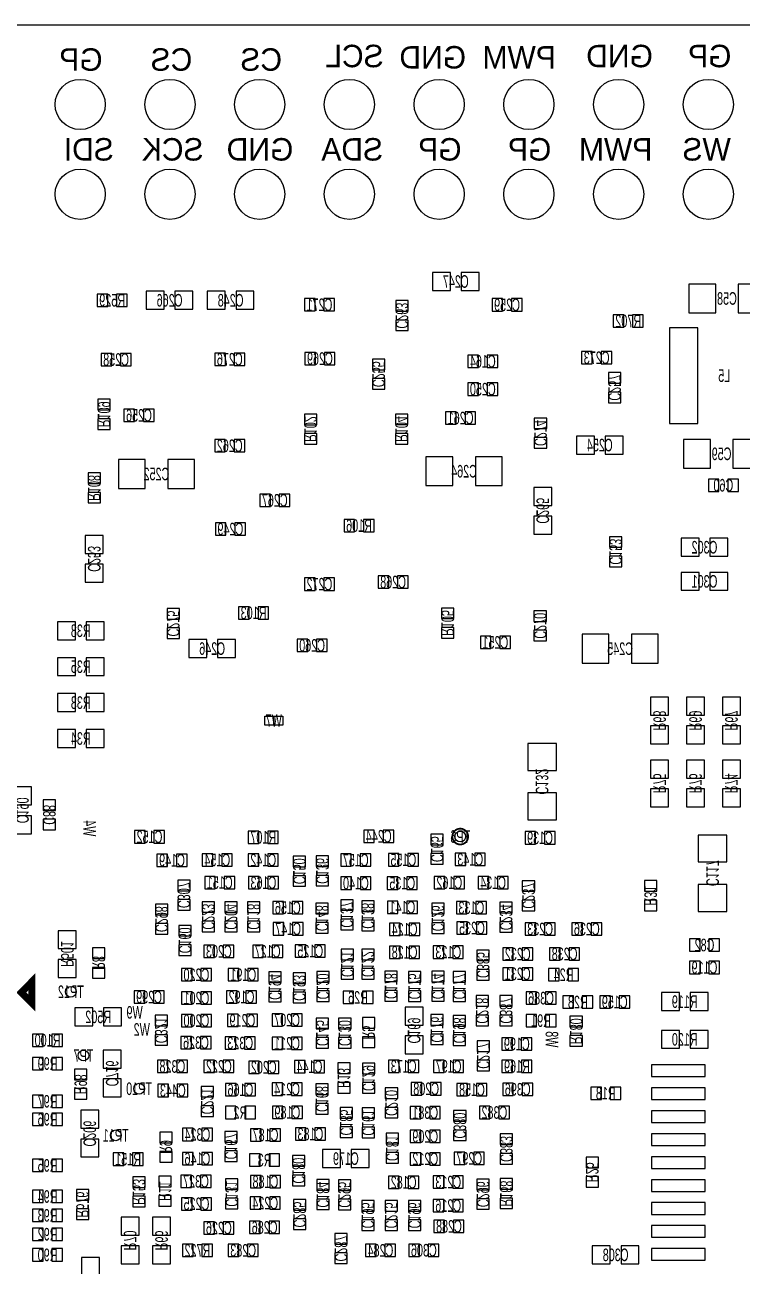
# Model space of a CAD drawing. Extents: x -9 to 288, y -8 to 181.
# Drawn here: x 32.2 to 52.5, y 20.89 to 56 of the extents above; entities that cross this region are included whole.
import ezdxf
from ezdxf.enums import TextEntityAlignment as Align

# ---------------------------------------------------------------- set-up
doc = ezdxf.new("R2010")
doc.units = 0
for name, color, linetype in [('BOARD_GEOMETRY_OUTLINE', 3, 'CONTINUOUS'), ('BOARD_GEOMETRY_SILKSCREEN_B', 1, 'CONTINUOUS'), ('PACKAGE_GEOMETRY_SILKSCREEN_B', 4, 'CONTINUOUS'), ('PIN_B', 5, 'CONTINUOUS'), ('REF_DES_SILKSCREEN_B', 6, 'CONTINUOUS')]:
    doc.layers.add(name, color=color, linetype=linetype)

msp = doc.modelspace()

# ---------------------------------------------------------------- linework, layer by layer
at = {"layer": 'BOARD_GEOMETRY_OUTLINE'}
msp.add_lwpolyline([(2.999994, 55.99999), (82.000014, 55.99999, -0.414214), (85.000008, 52.999996), (85.000008, 2.999994, -0.414214), (82.000014, 0), (2.999994, 0, -0.414214), (0, 2.999994), (0, 52.999996, -0.414214)], format="xyb", close=True, dxfattribs=at)
at = {"layer": 'PACKAGE_GEOMETRY_SILKSCREEN_B', "const_width": 0.0508}
msp.add_lwpolyline([(44.745768, 33.040091, 1), (44.298555, 33.040091, 1)], format="xyb", close=True, dxfattribs=at)
at = {"layer": 'PACKAGE_GEOMETRY_SILKSCREEN_B', "const_width": 0.2}
msp.add_lwpolyline([(32.099209, 28.633199), (32.399211, 28.933201), (32.399211, 28.3332)], close=True, dxfattribs=at)
at = {"layer": 'PIN_B'}
for points in [[(44.243777, 48.485806), (44.243777, 48.993806), (43.735777, 48.993806), (43.735777, 48.485806)], [(45.056577, 48.485806), (45.056577, 48.993806), (44.548577, 48.993806), (44.548577, 48.485806)], [(36.1442, 47.9552), (36.1442, 48.4632), (35.6362, 48.4632), (35.6362, 47.9552)], [(36.957, 47.9552), (36.957, 48.4632), (36.449, 48.4632), (36.449, 47.9552)], [(37.8714, 47.9552), (37.8714, 48.4632), (37.3634, 48.4632), (37.3634, 47.9552)], [(38.6842, 47.9552), (38.6842, 48.4632), (38.1762, 48.4632), (38.1762, 47.9552)], [(50.9905, 48.6664), (50.9905, 47.8536), (51.7525, 47.8536), (51.7525, 48.6664)], [(52.3875, 48.6664), (52.3875, 47.8536), (53.1495, 47.8536), (53.1495, 48.6664)], [(34.545999, 48.034199), (34.545999, 48.384198), (34.246, 48.384198), (34.246, 48.034199)], [(35.096, 48.034199), (35.096, 48.384198), (34.796001, 48.384198), (34.796001, 48.034199)], [(40.1134, 48.2572), (40.1134, 47.9072), (40.413399, 47.9072), (40.413399, 48.2572)], [(40.663401, 48.2572), (40.663401, 47.9072), (40.9634, 47.9072), (40.9634, 48.2572)], [(43.047406, 48.199606), (42.697406, 48.199606), (42.697406, 47.899607), (43.047406, 47.899607)], [(45.721694, 47.904913), (45.721694, 48.254912), (45.421695, 48.254912), (45.421695, 47.904913)], [(46.271696, 47.904913), (46.271696, 48.254912), (45.971696, 48.254912), (45.971696, 47.904913)], [(48.851, 47.8), (48.851, 47.45), (49.150999, 47.45), (49.150999, 47.8)], [(49.401001, 47.8), (49.401001, 47.45), (49.701, 47.45), (49.701, 47.8)], [(43.047406, 47.649605), (42.697406, 47.649605), (42.697406, 47.349606), (43.047406, 47.349606)], [(50.443689, 44.725603), (51.243687, 44.725603), (51.243687, 47.425597), (50.443689, 47.425597)], [(34.656997, 46.357316), (34.656997, 46.707316), (34.356998, 46.707316), (34.356998, 46.357316)], [(35.206998, 46.357316), (35.206998, 46.707316), (34.906999, 46.707316), (34.906999, 46.357316)], [(37.575203, 46.715902), (37.575203, 46.365903), (37.875202, 46.365903), (37.875202, 46.715902)], [(38.125204, 46.715902), (38.125204, 46.365903), (38.425204, 46.365903), (38.425204, 46.715902)], [(40.425616, 46.384494), (40.425616, 46.734494), (40.125617, 46.734494), (40.125617, 46.384494)], [(40.975618, 46.384494), (40.975618, 46.734494), (40.675618, 46.734494), (40.675618, 46.384494)], [(47.958215, 46.757812), (47.958215, 46.407813), (48.258214, 46.407813), (48.258214, 46.757812)], [(48.508216, 46.757812), (48.508216, 46.407813), (48.808216, 46.407813), (48.808216, 46.757812)], [(42.386015, 46.542815), (42.036016, 46.542815), (42.036016, 46.242816), (42.386015, 46.242816)], [(45.036199, 46.306999), (45.036199, 46.656998), (44.7362, 46.656998), (44.7362, 46.306999)], [(45.5862, 46.306999), (45.5862, 46.656998), (45.286201, 46.656998), (45.286201, 46.306999)], [(48.714717, 45.861511), (49.064716, 45.861511), (49.064716, 46.16151), (48.714717, 46.16151)], [(42.386015, 45.992814), (42.036016, 45.992814), (42.036016, 45.692814), (42.386015, 45.692814)], [(44.7362, 45.8696), (44.7362, 45.5196), (45.036199, 45.5196), (45.036199, 45.8696)], [(45.286201, 45.8696), (45.286201, 45.5196), (45.5862, 45.5196), (45.5862, 45.8696)], [(34.6174, 45.4084), (34.2674, 45.4084), (34.2674, 45.108401), (34.6174, 45.108401)], [(48.714717, 45.31151), (49.064716, 45.31151), (49.064716, 45.611509), (48.714717, 45.611509)], [(35.00518, 45.130206), (35.00518, 44.780206), (35.30518, 44.780206), (35.30518, 45.130206)], [(35.555182, 45.130206), (35.555182, 44.780206), (35.855181, 44.780206), (35.855181, 45.130206)], [(40.461203, 44.989808), (40.111204, 44.989808), (40.111204, 44.689809), (40.461203, 44.689809)], [(43.038998, 44.992094), (42.688999, 44.992094), (42.688999, 44.692095), (43.038998, 44.692095)], [(44.408311, 44.704513), (44.408311, 45.054512), (44.108312, 45.054512), (44.108312, 44.704513)], [(44.958312, 44.704513), (44.958312, 45.054512), (44.658313, 45.054512), (44.658313, 44.704513)], [(34.6174, 44.858399), (34.2674, 44.858399), (34.2674, 44.5584), (34.6174, 44.5584)], [(46.618404, 44.578506), (46.968404, 44.578506), (46.968404, 44.878506), (46.618404, 44.878506)], [(37.5734, 44.2694), (37.5734, 43.9194), (37.873399, 43.9194), (37.873399, 44.2694)], [(38.123401, 44.2694), (38.123401, 43.9194), (38.4234, 43.9194), (38.4234, 44.2694)], [(40.461203, 44.439807), (40.111204, 44.439807), (40.111204, 44.139808), (40.461203, 44.139808)], [(43.038998, 44.442093), (42.688999, 44.442093), (42.688999, 44.142094), (43.038998, 44.142094)], [(46.618404, 44.028505), (46.968404, 44.028505), (46.968404, 44.328504), (46.618404, 44.328504)], [(47.810903, 44.367399), (47.810903, 43.859399), (48.318903, 43.859399), (48.318903, 44.367399)], [(48.623703, 44.367399), (48.623703, 43.859399), (49.131703, 43.859399), (49.131703, 44.367399)], [(50.8381, 44.2722), (50.8381, 43.4594), (51.6001, 43.4594), (51.6001, 44.2722)], [(52.2351, 44.2722), (52.2351, 43.4594), (52.9971, 43.4594), (52.9971, 44.2722)], [(34.845498, 43.701995), (34.845498, 42.889195), (35.607498, 42.889195), (35.607498, 43.701995)], [(36.242498, 43.701995), (36.242498, 42.889195), (37.004498, 42.889195), (37.004498, 43.701995)], [(43.552415, 43.779694), (43.552415, 42.966894), (44.314415, 42.966894), (44.314415, 43.779694)], [(44.949415, 43.779694), (44.949415, 42.966894), (45.711415, 42.966894), (45.711415, 43.779694)], [(34.338, 43.3256), (33.988, 43.3256), (33.988, 43.025601), (34.338, 43.025601)], [(47.111209, 42.916297), (46.603209, 42.916297), (46.603209, 42.408297), (47.111209, 42.408297)], [(51.5434, 43.1518), (51.5434, 42.8018), (51.843399, 42.8018), (51.843399, 43.1518)], [(52.093401, 43.1518), (52.093401, 42.8018), (52.3934, 42.8018), (52.3934, 43.1518)], [(34.338, 42.775599), (33.988, 42.775599), (33.988, 42.4756), (34.338, 42.4756)], [(39.148504, 42.375612), (39.148504, 42.725612), (38.848505, 42.725612), (38.848505, 42.375612)], [(39.698506, 42.375612), (39.698506, 42.725612), (39.398506, 42.725612), (39.398506, 42.375612)], [(37.891204, 41.563803), (37.891204, 41.913802), (37.591205, 41.913802), (37.591205, 41.563803)], [(38.441206, 41.563803), (38.441206, 41.913802), (38.141206, 41.913802), (38.141206, 41.563803)], [(41.533793, 41.661593), (41.533793, 42.011592), (41.233794, 42.011592), (41.233794, 41.661593)], [(42.083794, 41.661593), (42.083794, 42.011592), (41.783795, 42.011592), (41.783795, 41.661593)], [(47.111209, 42.103497), (46.603209, 42.103497), (46.603209, 41.595497), (47.111209, 41.595497)], [(34.417, 41.5544), (33.909, 41.5544), (33.909, 41.0464), (34.417, 41.0464)], [(49.0954, 41.5222), (48.7454, 41.5222), (48.7454, 41.222201), (49.0954, 41.222201)], [(51.2826, 40.9702), (51.2826, 41.4782), (50.7746, 41.4782), (50.7746, 40.9702)], [(52.0954, 40.9702), (52.0954, 41.4782), (51.5874, 41.4782), (51.5874, 40.9702)], [(34.417, 40.7416), (33.909, 40.7416), (33.909, 40.2336), (34.417, 40.2336)], [(49.0954, 40.972199), (48.7454, 40.972199), (48.7454, 40.6722), (49.0954, 40.6722)], [(42.197698, 40.415508), (42.197698, 40.065509), (42.497698, 40.065509), (42.497698, 40.415508)], [(42.7477, 40.415508), (42.7477, 40.065509), (43.047699, 40.065509), (43.047699, 40.415508)], [(51.2826, 40.005), (51.2826, 40.513), (50.7746, 40.513), (50.7746, 40.005)], [(52.0954, 40.005), (52.0954, 40.513), (51.5874, 40.513), (51.5874, 40.005)], [(40.4119, 40.004218), (40.4119, 40.354217), (40.111901, 40.354217), (40.111901, 40.004218)], [(40.961902, 40.004218), (40.961902, 40.354217), (40.661902, 40.354217), (40.661902, 40.004218)], [(36.2232, 39.190201), (36.5732, 39.190201), (36.5732, 39.4902), (36.2232, 39.4902)], [(38.248354, 39.542231), (38.248354, 39.192232), (38.548353, 39.192232), (38.548353, 39.542231)], [(38.798355, 39.542231), (38.798355, 39.192232), (39.098355, 39.192232), (39.098355, 39.542231)], [(43.993086, 39.204755), (44.343085, 39.204755), (44.343085, 39.504755), (43.993086, 39.504755)], [(46.609006, 39.127184), (46.959006, 39.127184), (46.959006, 39.427183), (46.609006, 39.427183)], [(33.1216, 39.116), (33.1216, 38.608), (33.6296, 38.608), (33.6296, 39.116)], [(33.9344, 39.116), (33.9344, 38.608), (34.4424, 38.608), (34.4424, 39.116)], [(36.2232, 38.6402), (36.5732, 38.6402), (36.5732, 38.940199), (36.2232, 38.940199)], [(40.205906, 38.273004), (40.205906, 38.623004), (39.905907, 38.623004), (39.905907, 38.273004)], [(40.755908, 38.273004), (40.755908, 38.623004), (40.455908, 38.623004), (40.455908, 38.273004)], [(43.993086, 38.654754), (44.343085, 38.654754), (44.343085, 38.954753), (43.993086, 38.954753)], [(45.0918, 38.7068), (45.0918, 38.3568), (45.391799, 38.3568), (45.391799, 38.7068)], [(45.641801, 38.7068), (45.641801, 38.3568), (45.9418, 38.3568), (45.9418, 38.7068)], [(46.609006, 38.577182), (46.959006, 38.577182), (46.959006, 38.877182), (46.609006, 38.877182)], [(47.9679, 38.7604), (47.9679, 37.9476), (48.7299, 37.9476), (48.7299, 38.7604)], [(49.3649, 38.7604), (49.3649, 37.9476), (50.1269, 37.9476), (50.1269, 38.7604)], [(37.348897, 38.103581), (37.348897, 38.611581), (36.840897, 38.611581), (36.840897, 38.103581)], [(38.161697, 38.103581), (38.161697, 38.611581), (37.653697, 38.611581), (37.653697, 38.103581)], [(33.1216, 38.1), (33.1216, 37.592), (33.6296, 37.592), (33.6296, 38.1)], [(33.9344, 38.1), (33.9344, 37.592), (34.4424, 37.592), (34.4424, 38.1)], [(33.6296, 36.576), (33.6296, 37.084), (33.1216, 37.084), (33.1216, 36.576)], [(34.4424, 36.576), (34.4424, 37.084), (33.9344, 37.084), (33.9344, 36.576)], [(49.911, 36.4744), (50.419, 36.4744), (50.419, 36.9824), (49.911, 36.9824)], [(50.927, 36.4744), (51.435, 36.4744), (51.435, 36.9824), (50.927, 36.9824)], [(51.943, 36.4744), (52.451, 36.4744), (52.451, 36.9824), (51.943, 36.9824)], [(38.989, 36.195), (38.989, 36.449), (39.243, 36.449), (39.243, 36.195)], [(39.243, 36.195), (39.243, 36.449), (39.497, 36.449), (39.497, 36.195)], [(49.911, 35.6616), (50.419, 35.6616), (50.419, 36.1696), (49.911, 36.1696)], [(50.927, 35.6616), (51.435, 35.6616), (51.435, 36.1696), (50.927, 36.1696)], [(51.943, 35.6616), (52.451, 35.6616), (52.451, 36.1696), (51.943, 36.1696)], [(33.6296, 35.56), (33.6296, 36.068), (33.1216, 36.068), (33.1216, 35.56)], [(34.4424, 35.56), (34.4424, 36.068), (33.9344, 36.068), (33.9344, 35.56)], [(46.4312, 34.9123), (47.244, 34.9123), (47.244, 35.6743), (46.4312, 35.6743)], [(50.419, 35.2044), (49.911, 35.2044), (49.911, 34.6964), (50.419, 34.6964)], [(51.435, 35.2044), (50.927, 35.2044), (50.927, 34.6964), (51.435, 34.6964)], [(52.451, 35.2044), (51.943, 35.2044), (51.943, 34.6964), (52.451, 34.6964)], [(31.877, 33.9344), (32.385, 33.9344), (32.385, 34.4424), (31.877, 34.4424)], [(32.718, 33.780001), (33.068, 33.780001), (33.068, 34.08), (32.718, 34.08)], [(46.4312, 33.5153), (47.244, 33.5153), (47.244, 34.2773), (46.4312, 34.2773)], [(50.419, 34.3916), (49.911, 34.3916), (49.911, 33.8836), (50.419, 33.8836)], [(51.435, 34.3916), (50.927, 34.3916), (50.927, 33.8836), (51.435, 33.8836)], [(52.451, 34.3916), (51.943, 34.3916), (51.943, 33.8836), (52.451, 33.8836)], [(31.877, 33.1216), (32.385, 33.1216), (32.385, 33.6296), (31.877, 33.6296)], [(32.718, 33.23), (33.068, 33.23), (33.068, 33.529999), (32.718, 33.529999)], [(35.603096, 32.857902), (35.603096, 33.207902), (35.303097, 33.207902), (35.303097, 32.857902)], [(36.153098, 32.857902), (36.153098, 33.207902), (35.853098, 33.207902), (35.853098, 32.857902)], [(38.522318, 33.193399), (38.522318, 32.8434), (38.822318, 32.8434), (38.822318, 33.193399)], [(39.07232, 33.193399), (39.07232, 32.8434), (39.372319, 32.8434), (39.372319, 33.193399)], [(41.790308, 33.223702), (41.790308, 32.873702), (42.090307, 32.873702), (42.090307, 33.223702)], [(42.340309, 33.223702), (42.340309, 32.873702), (42.640308, 32.873702), (42.640308, 33.223702)], [(43.693112, 32.8084), (44.043111, 32.8084), (44.043111, 33.1084), (43.693112, 33.1084)], [(46.354916, 33.178998), (46.354916, 32.828998), (46.654916, 32.828998), (46.654916, 33.178998)], [(46.904918, 33.178998), (46.904918, 32.828998), (47.204917, 32.828998), (47.204917, 33.178998)], [(51.2572, 32.3215), (52.07, 32.3215), (52.07, 33.0835), (51.2572, 33.0835)], [(35.939418, 32.545014), (35.939418, 32.195014), (36.239417, 32.195014), (36.239417, 32.545014)], [(36.489419, 32.545014), (36.489419, 32.195014), (36.789418, 32.195014), (36.789418, 32.545014)], [(37.221406, 32.551618), (37.221406, 32.201618), (37.521406, 32.201618), (37.521406, 32.551618)], [(37.771408, 32.551618), (37.771408, 32.201618), (38.071407, 32.201618), (38.071407, 32.551618)], [(38.522318, 32.5521), (38.522318, 32.202101), (38.822318, 32.202101), (38.822318, 32.5521)], [(39.07232, 32.5521), (39.07232, 32.202101), (39.372319, 32.202101), (39.372319, 32.5521)], [(40.14571, 32.483915), (39.79571, 32.483915), (39.79571, 32.183916), (40.14571, 32.183916)], [(40.446712, 32.193314), (40.796712, 32.193314), (40.796712, 32.493313), (40.446712, 32.493313)], [(41.13961, 32.548798), (41.13961, 32.198799), (41.43961, 32.198799), (41.43961, 32.548798)], [(41.689612, 32.548798), (41.689612, 32.198799), (41.989611, 32.198799), (41.989611, 32.548798)], [(42.787994, 32.2069), (42.787994, 32.5569), (42.487995, 32.5569), (42.487995, 32.2069)], [(43.337996, 32.2069), (43.337996, 32.5569), (43.037996, 32.5569), (43.037996, 32.2069)], [(43.693112, 32.258399), (44.043111, 32.258399), (44.043111, 32.558398), (43.693112, 32.558398)], [(44.680802, 32.2212), (44.680802, 32.5712), (44.380803, 32.5712), (44.380803, 32.2212)], [(45.230804, 32.2212), (45.230804, 32.5712), (44.930804, 32.5712), (44.930804, 32.2212)], [(36.525206, 31.50726), (36.875206, 31.50726), (36.875206, 31.807259), (36.525206, 31.807259)], [(37.590418, 31.56461), (37.590418, 31.91461), (37.290418, 31.91461), (37.290418, 31.56461)], [(38.140419, 31.56461), (38.140419, 31.91461), (37.84042, 31.91461), (37.84042, 31.56461)], [(38.827398, 31.5608), (38.827398, 31.9108), (38.527398, 31.9108), (38.527398, 31.5608)], [(39.377399, 31.5608), (39.377399, 31.9108), (39.0774, 31.9108), (39.0774, 31.5608)], [(40.14571, 31.933914), (39.79571, 31.933914), (39.79571, 31.633914), (40.14571, 31.633914)], [(40.446712, 31.643312), (40.796712, 31.643312), (40.796712, 31.943312), (40.446712, 31.943312)], [(41.444614, 31.5465), (41.444614, 31.8965), (41.144614, 31.8965), (41.144614, 31.5465)], [(41.994615, 31.5465), (41.994615, 31.8965), (41.694616, 31.8965), (41.694616, 31.5465)], [(42.456499, 31.896806), (42.456499, 31.546806), (42.756498, 31.546806), (42.756498, 31.896806)], [(43.0065, 31.896806), (43.0065, 31.546806), (43.3065, 31.546806), (43.3065, 31.896806)], [(43.787814, 31.90981), (43.787814, 31.559811), (44.087814, 31.559811), (44.087814, 31.90981)], [(44.337816, 31.90981), (44.337816, 31.559811), (44.637815, 31.559811), (44.637815, 31.90981)], [(45.026801, 31.909201), (45.026801, 31.559202), (45.3268, 31.559202), (45.3268, 31.909201)], [(45.576802, 31.909201), (45.576802, 31.559202), (45.876802, 31.559202), (45.876802, 31.909201)], [(46.278806, 31.491258), (46.628806, 31.491258), (46.628806, 31.791257), (46.278806, 31.791257)], [(49.736, 31.494001), (50.086, 31.494001), (50.086, 31.794), (49.736, 31.794)], [(51.2572, 30.9245), (52.07, 30.9245), (52.07, 31.6865), (51.2572, 31.6865)], [(36.525206, 30.957258), (36.875206, 30.957258), (36.875206, 31.257258), (36.525206, 31.257258)], [(41.4881, 31.254504), (41.1381, 31.254504), (41.1381, 30.954505), (41.4881, 30.954505)], [(35.895312, 30.828318), (36.245311, 30.828318), (36.245311, 31.128317), (35.895312, 31.128317)], [(37.567102, 31.198396), (37.217102, 31.198396), (37.217102, 30.898396), (37.567102, 30.898396)], [(37.857741, 30.896618), (38.20774, 30.896618), (38.20774, 31.196618), (37.857741, 31.196618)], [(38.499802, 30.896618), (38.849802, 30.896618), (38.849802, 31.196618), (38.499802, 31.196618)], [(39.517795, 30.852115), (39.517795, 31.202114), (39.217796, 31.202114), (39.217796, 30.852115)], [(40.067796, 30.852115), (40.067796, 31.202114), (39.767797, 31.202114), (39.767797, 30.852115)], [(40.436806, 30.856207), (40.786806, 30.856207), (40.786806, 31.156206), (40.436806, 31.156206)], [(42.082206, 31.223008), (41.732206, 31.223008), (41.732206, 30.923009), (42.082206, 30.923009)], [(42.459318, 31.215298), (42.459318, 30.865299), (42.759318, 30.865299), (42.759318, 31.215298)], [(43.00932, 31.215298), (43.00932, 30.865299), (43.309319, 30.865299), (43.309319, 31.215298)], [(43.716404, 30.8526), (44.066403, 30.8526), (44.066403, 31.1526), (43.716404, 31.1526)], [(44.412299, 31.201303), (44.412299, 30.851304), (44.712298, 30.851304), (44.712298, 31.201303)], [(44.9623, 31.201303), (44.9623, 30.851304), (45.2623, 30.851304), (45.2623, 31.201303)], [(45.643806, 30.881658), (45.993806, 30.881658), (45.993806, 31.181657), (45.643806, 31.181657)], [(46.278806, 30.941256), (46.628806, 30.941256), (46.628806, 31.241256), (46.278806, 31.241256)], [(49.736, 30.944), (50.086, 30.944), (50.086, 31.243999), (49.736, 31.243999)], [(35.895312, 30.278316), (36.245311, 30.278316), (36.245311, 30.578316), (35.895312, 30.578316)], [(37.567102, 30.648394), (37.217102, 30.648394), (37.217102, 30.348395), (37.567102, 30.348395)], [(37.857741, 30.346617), (38.20774, 30.346617), (38.20774, 30.646616), (37.857741, 30.646616)], [(38.499802, 30.346617), (38.849802, 30.346617), (38.849802, 30.646616), (38.499802, 30.646616)], [(39.525415, 30.255698), (39.525415, 30.605697), (39.225416, 30.605697), (39.225416, 30.255698)], [(40.075416, 30.255698), (40.075416, 30.605697), (39.775417, 30.605697), (39.775417, 30.255698)], [(40.436806, 30.306206), (40.786806, 30.306206), (40.786806, 30.606205), (40.436806, 30.606205)], [(41.4881, 30.704503), (41.1381, 30.704503), (41.1381, 30.404504), (41.4881, 30.404504)], [(42.082206, 30.673007), (41.732206, 30.673007), (41.732206, 30.373008), (42.082206, 30.373008)], [(42.823605, 30.242007), (42.823605, 30.592006), (42.523606, 30.592006), (42.523606, 30.242007)], [(43.373606, 30.242007), (43.373606, 30.592006), (43.073607, 30.592006), (43.073607, 30.242007)], [(43.716404, 30.302599), (44.066403, 30.302599), (44.066403, 30.602598), (43.716404, 30.602598)], [(44.428555, 30.626806), (44.428555, 30.276806), (44.728554, 30.276806), (44.728554, 30.626806)], [(44.978556, 30.626806), (44.978556, 30.276806), (45.278556, 30.276806), (45.278556, 30.626806)], [(45.643806, 30.331656), (45.993806, 30.331656), (45.993806, 30.631656), (45.643806, 30.631656)], [(46.659005, 30.251405), (46.659005, 30.601404), (46.359006, 30.601404), (46.359006, 30.251405)], [(47.209006, 30.251405), (47.209006, 30.601404), (46.909007, 30.601404), (46.909007, 30.251405)], [(47.979754, 30.251405), (47.979754, 30.601404), (47.679755, 30.601404), (47.679755, 30.251405)], [(48.529756, 30.251405), (48.529756, 30.601404), (48.229756, 30.601404), (48.229756, 30.251405)], [(33.655, 30.3784), (33.147, 30.3784), (33.147, 29.8704), (33.655, 29.8704)], [(36.555712, 30.229106), (36.905711, 30.229106), (36.905711, 30.529106), (36.555712, 30.529106)], [(34.465, 29.889), (34.115, 29.889), (34.115, 29.589001), (34.465, 29.589001)], [(36.555712, 29.679105), (36.905711, 29.679105), (36.905711, 29.979104), (36.555712, 29.979104)], [(37.565856, 29.616405), (37.565856, 29.966404), (37.265856, 29.966404), (37.265856, 29.616405)], [(38.115857, 29.616405), (38.115857, 29.966404), (37.815858, 29.966404), (37.815858, 29.616405)], [(38.947616, 29.61671), (38.947616, 29.966709), (38.647616, 29.966709), (38.647616, 29.61671)], [(39.497617, 29.61671), (39.497617, 29.966709), (39.197618, 29.966709), (39.197618, 29.61671)], [(40.152516, 29.625016), (40.152516, 29.975015), (39.852516, 29.975015), (39.852516, 29.625016)], [(40.702517, 29.625016), (40.702517, 29.975015), (40.402518, 29.975015), (40.402518, 29.625016)], [(41.152299, 29.556718), (41.502298, 29.556718), (41.502298, 29.856717), (41.152299, 29.856717)], [(41.732206, 29.556718), (42.082206, 29.556718), (42.082206, 29.856717), (41.732206, 29.856717)], [(42.822106, 29.593012), (42.822106, 29.943011), (42.522107, 29.943011), (42.522107, 29.593012)], [(43.372108, 29.593012), (43.372108, 29.943011), (43.072108, 29.943011), (43.072108, 29.593012)], [(43.758808, 29.945603), (43.758808, 29.595604), (44.058807, 29.595604), (44.058807, 29.945603)], [(44.308809, 29.945603), (44.308809, 29.595604), (44.608808, 29.595604), (44.608808, 29.945603)], [(45.724006, 29.890206), (45.724006, 29.540206), (46.024005, 29.540206), (46.024005, 29.890206)], [(46.274007, 29.890206), (46.274007, 29.540206), (46.574006, 29.540206), (46.574006, 29.890206)], [(47.350393, 29.545793), (47.350393, 29.895792), (47.050394, 29.895792), (47.050394, 29.545793)], [(47.900394, 29.545793), (47.900394, 29.895792), (47.600395, 29.895792), (47.600395, 29.545793)], [(51.309999, 29.796999), (51.309999, 30.146998), (51.01, 30.146998), (51.01, 29.796999)], [(51.86, 29.796999), (51.86, 30.146998), (51.560001, 30.146998), (51.560001, 29.796999)], [(33.655, 29.5656), (33.147, 29.5656), (33.147, 29.0576), (33.655, 29.0576)], [(45.343312, 29.830606), (44.993312, 29.830606), (44.993312, 29.530606), (45.343312, 29.530606)], [(51.309999, 29.161999), (51.309999, 29.511998), (51.01, 29.511998), (51.01, 29.161999)], [(51.86, 29.161999), (51.86, 29.511998), (51.560001, 29.511998), (51.560001, 29.161999)], [(34.465, 29.338999), (34.115, 29.338999), (34.115, 29.039), (34.465, 29.039)], [(36.930754, 28.956005), (36.930754, 29.306004), (36.630755, 29.306004), (36.630755, 28.956005)], [(37.480756, 28.956005), (37.480756, 29.306004), (37.180756, 29.306004), (37.180756, 28.956005)], [(38.257498, 28.956513), (38.257498, 29.306512), (37.957498, 29.306512), (37.957498, 28.956513)], [(38.807499, 28.956513), (38.807499, 29.306512), (38.5075, 29.306512), (38.5075, 28.956513)], [(39.101808, 28.911862), (39.451807, 28.911862), (39.451807, 29.211862), (39.101808, 29.211862)], [(39.79091, 28.884405), (40.140909, 28.884405), (40.140909, 29.184404), (39.79091, 29.184404)], [(40.812206, 29.225806), (40.462206, 29.225806), (40.462206, 28.925807), (40.812206, 28.925807)], [(41.152299, 29.006716), (41.502298, 29.006716), (41.502298, 29.306716), (41.152299, 29.306716)], [(41.732206, 29.006716), (42.082206, 29.006716), (42.082206, 29.306716), (41.732206, 29.306716)], [(42.739812, 29.237008), (42.389812, 29.237008), (42.389812, 28.937008), (42.739812, 28.937008)], [(43.403006, 29.225806), (43.053006, 29.225806), (43.053006, 28.925807), (43.403006, 28.925807)], [(44.064701, 29.231115), (43.714702, 29.231115), (43.714702, 28.931116), (44.064701, 28.931116)], [(44.323006, 28.925807), (44.673006, 28.925807), (44.673006, 29.225806), (44.323006, 29.225806)], [(45.343312, 29.280604), (44.993312, 29.280604), (44.993312, 28.980605), (45.343312, 28.980605)], [(46.024005, 28.981405), (46.024005, 29.331404), (45.724006, 29.331404), (45.724006, 28.981405)], [(46.574006, 28.981405), (46.574006, 29.331404), (46.274007, 29.331404), (46.274007, 28.981405)], [(47.322199, 28.958799), (47.322199, 29.308798), (47.0222, 29.308798), (47.0222, 28.958799)], [(47.8722, 28.958799), (47.8722, 29.308798), (47.572201, 29.308798), (47.572201, 28.958799)], [(35.591717, 28.325298), (35.591717, 28.675297), (35.291718, 28.675297), (35.291718, 28.325298)], [(36.141718, 28.325298), (36.141718, 28.675297), (35.841719, 28.675297), (35.841719, 28.325298)], [(36.930754, 28.295605), (36.930754, 28.645604), (36.630755, 28.645604), (36.630755, 28.295605)], [(37.480756, 28.295605), (37.480756, 28.645604), (37.180756, 28.645604), (37.180756, 28.295605)], [(38.207104, 28.326288), (38.207104, 28.676288), (37.907105, 28.676288), (37.907105, 28.326288)], [(38.757106, 28.326288), (38.757106, 28.676288), (38.457106, 28.676288), (38.457106, 28.326288)], [(39.101808, 28.361861), (39.451807, 28.361861), (39.451807, 28.66186), (39.101808, 28.66186)], [(39.79091, 28.334404), (40.140909, 28.334404), (40.140909, 28.634403), (39.79091, 28.634403)], [(40.812206, 28.675805), (40.462206, 28.675805), (40.462206, 28.375806), (40.812206, 28.375806)], [(41.505294, 28.315417), (41.505294, 28.665416), (41.205295, 28.665416), (41.205295, 28.315417)], [(42.055296, 28.315417), (42.055296, 28.665416), (41.755296, 28.665416), (41.755296, 28.315417)], [(42.739812, 28.687006), (42.389812, 28.687006), (42.389812, 28.387007), (42.739812, 28.387007)], [(43.403006, 28.675805), (43.053006, 28.675805), (43.053006, 28.375806), (43.403006, 28.375806)], [(44.064701, 28.681114), (43.714702, 28.681114), (43.714702, 28.381114), (44.064701, 28.381114)], [(44.323006, 28.375806), (44.673006, 28.375806), (44.673006, 28.675805), (44.323006, 28.675805)], [(45.317912, 28.540006), (44.967912, 28.540006), (44.967912, 28.240007), (45.317912, 28.240007)], [(45.993806, 28.540006), (45.643806, 28.540006), (45.643806, 28.240007), (45.993806, 28.240007)], [(46.384406, 28.645606), (46.384406, 28.295606), (46.684405, 28.295606), (46.684405, 28.645606)], [(46.934407, 28.645606), (46.934407, 28.295606), (47.234406, 28.295606), (47.234406, 28.645606)], [(47.725805, 28.184607), (47.725805, 28.534606), (47.425806, 28.534606), (47.425806, 28.184607)], [(48.275806, 28.184607), (48.275806, 28.534606), (47.975807, 28.534606), (47.975807, 28.184607)], [(48.47, 28.534608), (48.47, 28.184608), (48.769999, 28.184608), (48.769999, 28.534608)], [(49.020001, 28.534608), (49.020001, 28.184608), (49.32, 28.184608), (49.32, 28.534608)], [(50.7238, 28.1178), (50.7238, 28.6258), (50.2158, 28.6258), (50.2158, 28.1178)], [(51.5366, 28.1178), (51.5366, 28.6258), (51.0286, 28.6258), (51.0286, 28.1178)], [(34.123808, 27.686), (34.123808, 28.194), (33.615808, 28.194), (33.615808, 27.686)], [(34.936608, 27.686), (34.936608, 28.194), (34.428608, 28.194), (34.428608, 27.686)], [(43.469611, 28.213304), (42.961611, 28.213304), (42.961611, 27.705304), (43.469611, 27.705304)], [(36.2351, 27.986312), (35.885101, 27.986312), (35.885101, 27.686312), (36.2351, 27.686312)], [(36.930805, 27.660605), (36.930805, 28.010604), (36.630806, 28.010604), (36.630806, 27.660605)], [(37.480806, 27.660605), (37.480806, 28.010604), (37.180807, 28.010604), (37.180807, 27.660605)], [(37.932505, 28.016194), (37.932505, 27.666194), (38.232504, 27.666194), (38.232504, 28.016194)], [(38.482506, 28.016194), (38.482506, 27.666194), (38.782506, 27.666194), (38.782506, 28.016194)], [(39.196206, 28.026608), (39.196206, 27.676608), (39.496205, 27.676608), (39.496205, 28.026608)], [(39.746207, 28.026608), (39.746207, 27.676608), (40.046206, 27.676608), (40.046206, 28.026608)], [(40.797016, 27.905514), (40.447017, 27.905514), (40.447017, 27.605515), (40.797016, 27.605515)], [(41.430213, 27.905514), (41.080214, 27.905514), (41.080214, 27.605515), (41.430213, 27.605515)], [(41.753796, 27.621009), (42.103796, 27.621009), (42.103796, 27.921008), (41.753796, 27.921008)], [(43.691308, 27.7046), (44.041308, 27.7046), (44.041308, 28.0046), (43.691308, 28.0046)], [(44.673006, 27.981206), (44.323006, 27.981206), (44.323006, 27.681207), (44.673006, 27.681207)], [(45.317912, 27.990005), (44.967912, 27.990005), (44.967912, 27.690006), (45.317912, 27.690006)], [(45.993806, 27.990005), (45.643806, 27.990005), (45.643806, 27.690006), (45.993806, 27.690006)], [(46.384355, 28.010606), (46.384355, 27.660606), (46.684354, 27.660606), (46.684354, 28.010606)], [(46.934356, 28.010606), (46.934356, 27.660606), (47.234356, 27.660606), (47.234356, 28.010606)], [(47.6278, 27.658601), (47.9778, 27.658601), (47.9778, 27.9586), (47.6278, 27.9586)], [(32.4172, 27.4546), (32.4172, 27.1046), (32.717199, 27.1046), (32.717199, 27.4546)], [(32.967201, 27.4546), (32.967201, 27.1046), (33.2672, 27.1046), (33.2672, 27.4546)], [(36.2351, 27.43631), (35.885101, 27.43631), (35.885101, 27.136311), (36.2351, 27.136311)], [(36.918105, 27.03861), (36.918105, 27.388609), (36.618106, 27.388609), (36.618106, 27.03861)], [(37.468106, 27.03861), (37.468106, 27.388609), (37.168107, 27.388609), (37.168107, 27.03861)], [(43.469611, 27.400504), (42.961611, 27.400504), (42.961611, 26.892504), (43.469611, 26.892504)], [(43.691308, 27.154599), (44.041308, 27.154599), (44.041308, 27.454598), (43.691308, 27.454598)], [(44.673006, 27.431205), (44.323006, 27.431205), (44.323006, 27.131206), (44.673006, 27.131206)], [(47.6278, 27.1086), (47.9778, 27.1086), (47.9778, 27.408599), (47.6278, 27.408599)], [(50.2158, 27.559), (50.2158, 27.051), (50.7238, 27.051), (50.7238, 27.559)], [(51.0286, 27.559), (51.0286, 27.051), (51.5366, 27.051), (51.5366, 27.559)], [(38.170096, 27.02685), (38.170096, 27.376849), (37.870097, 27.376849), (37.870097, 27.02685)], [(38.720098, 27.02685), (38.720098, 27.376849), (38.420098, 27.376849), (38.420098, 27.02685)], [(39.49618, 27.016207), (39.49618, 27.366206), (39.19618, 27.366206), (39.19618, 27.016207)], [(40.046181, 27.016207), (40.046181, 27.366206), (39.746182, 27.366206), (39.746182, 27.016207)], [(40.797016, 27.355513), (40.447017, 27.355513), (40.447017, 27.055514), (40.797016, 27.055514)], [(41.430213, 27.355513), (41.080214, 27.355513), (41.080214, 27.055514), (41.430213, 27.055514)], [(41.753796, 27.071008), (42.103796, 27.071008), (42.103796, 27.371007), (41.753796, 27.371007)], [(45.002406, 26.963098), (45.352405, 26.963098), (45.352405, 27.263098), (45.002406, 27.263098)], [(45.698606, 27.350206), (45.698606, 27.000206), (45.998605, 27.000206), (45.998605, 27.350206)], [(46.248607, 27.350206), (46.248607, 27.000206), (46.548606, 27.000206), (46.548606, 27.350206)], [(32.4172, 26.7942), (32.4172, 26.4442), (32.717199, 26.4442), (32.717199, 26.7942)], [(32.967201, 26.7942), (32.967201, 26.4442), (33.2672, 26.4442), (33.2672, 26.7942)], [(34.417, 26.4922), (34.925, 26.4922), (34.925, 27.0002), (34.417, 27.0002)], [(35.950111, 26.712716), (35.950111, 26.362717), (36.25011, 26.362717), (36.25011, 26.712716)], [(36.500112, 26.712716), (36.500112, 26.362717), (36.800112, 26.362717), (36.800112, 26.712716)], [(37.265831, 26.715206), (37.265831, 26.365206), (37.56583, 26.365206), (37.56583, 26.715206)], [(37.815832, 26.715206), (37.815832, 26.365206), (38.115832, 26.365206), (38.115832, 26.715206)], [(38.535806, 26.689806), (38.535806, 26.339806), (38.835805, 26.339806), (38.835805, 26.689806)], [(39.085807, 26.689806), (39.085807, 26.339806), (39.385806, 26.339806), (39.385806, 26.689806)], [(40.131205, 26.355807), (40.131205, 26.705806), (39.831206, 26.705806), (39.831206, 26.355807)], [(40.681206, 26.355807), (40.681206, 26.705806), (40.381207, 26.705806), (40.381207, 26.355807)], [(42.495716, 26.717009), (42.495716, 26.36701), (42.795716, 26.36701), (42.795716, 26.717009)], [(43.045718, 26.717009), (43.045718, 26.36701), (43.345717, 26.36701), (43.345717, 26.717009)], [(44.06818, 26.365205), (44.06818, 26.715204), (43.76818, 26.715204), (43.76818, 26.365205)], [(44.618181, 26.365205), (44.618181, 26.715204), (44.318182, 26.715204), (44.318182, 26.365205)], [(45.002406, 26.413097), (45.352405, 26.413097), (45.352405, 26.713096), (45.002406, 26.713096)], [(45.702416, 26.71551), (45.702416, 26.365511), (46.002415, 26.365511), (46.002415, 26.71551)], [(46.252417, 26.71551), (46.252417, 26.365511), (46.552416, 26.365511), (46.552416, 26.71551)], [(33.607, 26.160001), (33.957, 26.160001), (33.957, 26.46), (33.607, 26.46)], [(41.057811, 26.335515), (41.40781, 26.335515), (41.40781, 26.635514), (41.057811, 26.635514)], [(42.103999, 26.633508), (41.754, 26.633508), (41.754, 26.333508), (42.103999, 26.333508)], [(49.932082, 26.585164), (49.932082, 26.254964), (51.456082, 26.254964), (51.456082, 26.585164)], [(34.417, 25.6794), (34.925, 25.6794), (34.925, 26.1874), (34.417, 26.1874)], [(36.263496, 25.683012), (36.263496, 26.033011), (35.963497, 26.033011), (35.963497, 25.683012)], [(36.813498, 25.683012), (36.813498, 26.033011), (36.513498, 26.033011), (36.513498, 25.683012)], [(37.877209, 26.052316), (37.877209, 25.702317), (38.177208, 25.702317), (38.177208, 26.052316)], [(38.42721, 26.052316), (38.42721, 25.702317), (38.72721, 25.702317), (38.72721, 26.052316)], [(39.196206, 26.070808), (39.196206, 25.720808), (39.496205, 25.720808), (39.496205, 26.070808)], [(39.746207, 26.070808), (39.746207, 25.720808), (40.046206, 25.720808), (40.046206, 26.070808)], [(40.786806, 26.041459), (40.436806, 26.041459), (40.436806, 25.74146), (40.786806, 25.74146)], [(41.057811, 25.785514), (41.40781, 25.785514), (41.40781, 26.085513), (41.057811, 26.085513)], [(42.103999, 26.083506), (41.754, 26.083506), (41.754, 25.783507), (42.103999, 25.783507)], [(43.433129, 25.730205), (43.433129, 26.080204), (43.133129, 26.080204), (43.133129, 25.730205)], [(43.98313, 25.730205), (43.98313, 26.080204), (43.683131, 26.080204), (43.683131, 25.730205)], [(44.728656, 25.704805), (44.728656, 26.054804), (44.428656, 26.054804), (44.428656, 25.704805)], [(45.278657, 25.704805), (45.278657, 26.054804), (44.978658, 26.054804), (44.978658, 25.704805)], [(45.724006, 26.068014), (45.724006, 25.718014), (46.024005, 25.718014), (46.024005, 26.068014)], [(46.274007, 26.068014), (46.274007, 25.718014), (46.574006, 25.718014), (46.574006, 26.068014)], [(32.4172, 25.7274), (32.4172, 25.3774), (32.717199, 25.3774), (32.717199, 25.7274)], [(32.967201, 25.7274), (32.967201, 25.3774), (33.2672, 25.3774), (33.2672, 25.7274)], [(33.607, 25.61), (33.957, 25.61), (33.957, 25.909999), (33.607, 25.909999)], [(37.185606, 25.674632), (37.535606, 25.674632), (37.535606, 25.974632), (37.185606, 25.974632)], [(42.751013, 25.930715), (42.401014, 25.930715), (42.401014, 25.630716), (42.751013, 25.630716)], [(48.515999, 25.605999), (48.515999, 25.955998), (48.216, 25.955998), (48.216, 25.605999)], [(49.066, 25.605999), (49.066, 25.955998), (48.766001, 25.955998), (48.766001, 25.605999)], [(49.932082, 25.935178), (49.932082, 25.604978), (51.456082, 25.604978), (51.456082, 25.935178)], [(34.29, 25.2984), (33.782, 25.2984), (33.782, 24.7904), (34.29, 24.7904)], [(37.185606, 25.124631), (37.535606, 25.124631), (37.535606, 25.42463), (37.185606, 25.42463)], [(38.175405, 25.060407), (38.175405, 25.410406), (37.875406, 25.410406), (37.875406, 25.060407)], [(38.725406, 25.060407), (38.725406, 25.410406), (38.425407, 25.410406), (38.425407, 25.060407)], [(39.205299, 25.412211), (39.205299, 25.062212), (39.505298, 25.062212), (39.505298, 25.412211)], [(39.7553, 25.412211), (39.7553, 25.062212), (40.0553, 25.062212), (40.0553, 25.412211)], [(40.786806, 25.491458), (40.436806, 25.491458), (40.436806, 25.191458), (40.786806, 25.191458)], [(41.1206, 25.076716), (41.470599, 25.076716), (41.470599, 25.376716), (41.1206, 25.376716)], [(42.094601, 25.370798), (41.744602, 25.370798), (41.744602, 25.070798), (42.094601, 25.070798)], [(42.751013, 25.380714), (42.401014, 25.380714), (42.401014, 25.080714), (42.751013, 25.080714)], [(43.406814, 25.057105), (43.406814, 25.407104), (43.106815, 25.407104), (43.106815, 25.057105)], [(43.956816, 25.057105), (43.956816, 25.407104), (43.656816, 25.407104), (43.656816, 25.057105)], [(44.685401, 25.289111), (44.335402, 25.289111), (44.335402, 24.989112), (44.685401, 24.989112)], [(45.06358, 25.410408), (45.06358, 25.060408), (45.36358, 25.060408), (45.36358, 25.410408)], [(45.613582, 25.410408), (45.613582, 25.060408), (45.913581, 25.060408), (45.913581, 25.410408)], [(49.932082, 25.285192), (49.932082, 24.954992), (51.456082, 24.954992), (51.456082, 25.285192)], [(32.4172, 25.2194), (32.4172, 24.8694), (32.717199, 24.8694), (32.717199, 25.2194)], [(32.967201, 25.2194), (32.967201, 24.8694), (33.2672, 24.8694), (33.2672, 25.2194)], [(36.02, 24.382001), (36.37, 24.382001), (36.37, 24.682), (36.02, 24.682)], [(36.958999, 24.437599), (36.958999, 24.787598), (36.659, 24.787598), (36.659, 24.437599)], [(37.509, 24.437599), (37.509, 24.787598), (37.209001, 24.787598), (37.209001, 24.437599)], [(37.857208, 24.40001), (38.207207, 24.40001), (38.207207, 24.700009), (37.857208, 24.700009)], [(38.886656, 24.425407), (38.886656, 24.775406), (38.586656, 24.775406), (38.586656, 24.425407)], [(39.436657, 24.425407), (39.436657, 24.775406), (39.136658, 24.775406), (39.136658, 24.425407)], [(40.156554, 24.450807), (40.156554, 24.800806), (39.856555, 24.800806), (39.856555, 24.450807)], [(40.706556, 24.450807), (40.706556, 24.800806), (40.406556, 24.800806), (40.406556, 24.450807)], [(41.1206, 24.526715), (41.470599, 24.526715), (41.470599, 24.826714), (41.1206, 24.826714)], [(42.094601, 24.820796), (41.744602, 24.820796), (41.744602, 24.520797), (42.094601, 24.520797)], [(42.773314, 24.653502), (42.423315, 24.653502), (42.423315, 24.353502), (42.773314, 24.353502)], [(43.406814, 24.38271), (43.406814, 24.732709), (43.106815, 24.732709), (43.106815, 24.38271)], [(43.956816, 24.38271), (43.956816, 24.732709), (43.656816, 24.732709), (43.656816, 24.38271)], [(44.685401, 24.73911), (44.335402, 24.73911), (44.335402, 24.43911), (44.685401, 24.43911)], [(46.001426, 24.628406), (45.651426, 24.628406), (45.651426, 24.328407), (46.001426, 24.328407)], [(49.932082, 24.635206), (49.932082, 24.305006), (51.456082, 24.305006), (51.456082, 24.635206)], [(34.29, 24.4856), (33.782, 24.4856), (33.782, 23.9776), (34.29, 23.9776)], [(32.4172, 23.91384), (32.4172, 23.56384), (32.717199, 23.56384), (32.717199, 23.91384)], [(32.967201, 23.91384), (32.967201, 23.56384), (33.2672, 23.56384), (33.2672, 23.91384)], [(34.698094, 24.090395), (34.698094, 23.740396), (34.998094, 23.740396), (34.998094, 24.090395)], [(35.248096, 24.090395), (35.248096, 23.740396), (35.548095, 23.740396), (35.548095, 24.090395)], [(36.02, 23.832), (36.37, 23.832), (36.37, 24.131999), (36.02, 24.131999)], [(36.958999, 23.751799), (36.958999, 24.101798), (36.659, 24.101798), (36.659, 23.751799)], [(37.509, 23.751799), (37.509, 24.101798), (37.209001, 24.101798), (37.209001, 23.751799)], [(37.857208, 23.850008), (38.207207, 23.850008), (38.207207, 24.150008), (37.857208, 24.150008)], [(38.861205, 23.714207), (38.861205, 24.064206), (38.561206, 24.064206), (38.561206, 23.714207)], [(39.411206, 23.714207), (39.411206, 24.064206), (39.111207, 24.064206), (39.111207, 23.714207)], [(40.123916, 24.015504), (39.773917, 24.015504), (39.773917, 23.715505), (40.123916, 23.715505)], [(41.133293, 23.678109), (41.133293, 24.186109), (40.625293, 24.186109), (40.625293, 23.678109)], [(41.946093, 23.678109), (41.946093, 24.186109), (41.438093, 24.186109), (41.438093, 23.678109)], [(42.773314, 24.1035), (42.423315, 24.1035), (42.423315, 23.803501), (42.773314, 23.803501)], [(43.107882, 24.099006), (43.107882, 23.749006), (43.407881, 23.749006), (43.407881, 24.099006)], [(43.657883, 24.099006), (43.657883, 23.749006), (43.957883, 23.749006), (43.957883, 24.099006)], [(44.352406, 24.111706), (44.352406, 23.761706), (44.652405, 23.761706), (44.652405, 24.111706)], [(44.902407, 24.111706), (44.902407, 23.761706), (45.202406, 23.761706), (45.202406, 24.111706)], [(46.001426, 24.078405), (45.651426, 24.078405), (45.651426, 23.778406), (46.001426, 23.778406)], [(48.435, 23.9708), (48.085, 23.9708), (48.085, 23.670801), (48.435, 23.670801)], [(49.932082, 23.98522), (49.932082, 23.65502), (51.456082, 23.65502), (51.456082, 23.98522)], [(35.255206, 23.114795), (35.605206, 23.114795), (35.605206, 23.414794), (35.255206, 23.414794)], [(36.3446, 23.4374), (35.9946, 23.4374), (35.9946, 23.137401), (36.3446, 23.137401)], [(36.618106, 23.464006), (36.618106, 23.114006), (36.918105, 23.114006), (36.918105, 23.464006)], [(37.168107, 23.464006), (37.168107, 23.114006), (37.468106, 23.114006), (37.468106, 23.464006)], [(38.232099, 23.361708), (37.8821, 23.361708), (37.8821, 23.061709), (38.232099, 23.061709)], [(38.883608, 23.103108), (38.883608, 23.453108), (38.583608, 23.453108), (38.583608, 23.103108)], [(39.433609, 23.103108), (39.433609, 23.453108), (39.13361, 23.453108), (39.13361, 23.103108)], [(40.123916, 23.465503), (39.773917, 23.465503), (39.773917, 23.165504), (40.123916, 23.165504)], [(40.809894, 23.337096), (40.459895, 23.337096), (40.459895, 23.037096), (40.809894, 23.037096)], [(41.071806, 23.033007), (41.421806, 23.033007), (41.421806, 23.333006), (41.071806, 23.333006)], [(42.495894, 23.434796), (42.495894, 23.084796), (42.795894, 23.084796), (42.795894, 23.434796)], [(43.045896, 23.434796), (43.045896, 23.084796), (43.345895, 23.084796), (43.345895, 23.434796)], [(43.757817, 23.4414), (43.757817, 23.0914), (44.057816, 23.0914), (44.057816, 23.4414)], [(44.307818, 23.4414), (44.307818, 23.0914), (44.607818, 23.0914), (44.607818, 23.4414)], [(45.343362, 23.347713), (44.993363, 23.347713), (44.993363, 23.047714), (45.343362, 23.047714)], [(45.6545, 23.06651), (46.004499, 23.06651), (46.004499, 23.366509), (45.6545, 23.366509)], [(48.435, 23.420799), (48.085, 23.420799), (48.085, 23.1208), (48.435, 23.1208)], [(49.932082, 23.33498), (49.932082, 23.00478), (51.456082, 23.00478), (51.456082, 23.33498)], [(32.4172, 23.035), (32.4172, 22.685), (32.717199, 22.685), (32.717199, 23.035)], [(32.967201, 23.035), (32.967201, 22.685), (33.2672, 22.685), (33.2672, 23.035)], [(34.0078, 23.0564), (33.6578, 23.0564), (33.6578, 22.756401), (34.0078, 22.756401)], [(35.255206, 22.564794), (35.605206, 22.564794), (35.605206, 22.864793), (35.255206, 22.864793)], [(36.3446, 22.887399), (35.9946, 22.887399), (35.9946, 22.5874), (36.3446, 22.5874)], [(36.932812, 22.476008), (36.932812, 22.826007), (36.632812, 22.826007), (36.632812, 22.476008)], [(37.482813, 22.476008), (37.482813, 22.826007), (37.182814, 22.826007), (37.182814, 22.476008)], [(38.578503, 22.849097), (38.578503, 22.499098), (38.878502, 22.499098), (38.878502, 22.849097)], [(39.128504, 22.849097), (39.128504, 22.499098), (39.428504, 22.499098), (39.428504, 22.849097)], [(32.4172, 22.5016), (32.4172, 22.1516), (32.717199, 22.1516), (32.717199, 22.5016)], [(32.967201, 22.5016), (32.967201, 22.1516), (33.2672, 22.1516), (33.2672, 22.5016)], [(34.0078, 22.506399), (33.6578, 22.506399), (33.6578, 22.2064), (34.0078, 22.2064)], [(38.232099, 22.811707), (37.8821, 22.811707), (37.8821, 22.511708), (38.232099, 22.511708)], [(40.151856, 22.774206), (39.801857, 22.774206), (39.801857, 22.474207), (40.151856, 22.474207)], [(40.809894, 22.787094), (40.459895, 22.787094), (40.459895, 22.487095), (40.809894, 22.487095)], [(41.071806, 22.483006), (41.421806, 22.483006), (41.421806, 22.783005), (41.071806, 22.783005)], [(42.082206, 22.748781), (41.732206, 22.748781), (41.732206, 22.448782), (42.082206, 22.448782)], [(42.742606, 22.748857), (42.392606, 22.748857), (42.392606, 22.448858), (42.742606, 22.448858)], [(43.403006, 22.748781), (43.053006, 22.748781), (43.053006, 22.448782), (43.403006, 22.448782)], [(43.757817, 22.778206), (43.757817, 22.428206), (44.057816, 22.428206), (44.057816, 22.778206)], [(44.307818, 22.778206), (44.307818, 22.428206), (44.607818, 22.428206), (44.607818, 22.778206)], [(45.343362, 22.797712), (44.993363, 22.797712), (44.993363, 22.497712), (45.343362, 22.497712)], [(45.6545, 22.516508), (46.004499, 22.516508), (46.004499, 22.816508), (45.6545, 22.816508)], [(49.932082, 22.684994), (49.932082, 22.354794), (51.456082, 22.354794), (51.456082, 22.684994)], [(34.925, 21.7678), (35.433, 21.7678), (35.433, 22.2758), (34.925, 22.2758)], [(35.814, 21.7678), (36.322, 21.7678), (36.322, 22.2758), (35.814, 22.2758)], [(37.565805, 21.793205), (37.565805, 22.143204), (37.265806, 22.143204), (37.265806, 21.793205)], [(38.115806, 21.793205), (38.115806, 22.143204), (37.815807, 22.143204), (37.815807, 21.793205)], [(38.861205, 21.809207), (38.861205, 22.159206), (38.561206, 22.159206), (38.561206, 21.809207)], [(39.411206, 21.809207), (39.411206, 22.159206), (39.111207, 22.159206), (39.111207, 21.809207)], [(40.151856, 22.224205), (39.801857, 22.224205), (39.801857, 21.924206), (40.151856, 21.924206)], [(42.082206, 22.19878), (41.732206, 22.19878), (41.732206, 21.89878), (42.082206, 21.89878)], [(42.742606, 22.198856), (42.392606, 22.198856), (42.392606, 21.898856), (42.742606, 21.898856)], [(43.403006, 22.19878), (43.053006, 22.19878), (43.053006, 21.89878), (43.403006, 21.89878)], [(44.077908, 21.841516), (44.077908, 22.191515), (43.777908, 22.191515), (43.777908, 21.841516)], [(44.627909, 21.841516), (44.627909, 22.191515), (44.32791, 22.191515), (44.32791, 21.841516)], [(32.4172, 21.9682), (32.4172, 21.6182), (32.717199, 21.6182), (32.717199, 21.9682)], [(32.967201, 21.9682), (32.967201, 21.6182), (33.2672, 21.6182), (33.2672, 21.9682)], [(41.323, 21.8118), (40.973, 21.8118), (40.973, 21.511801), (41.323, 21.511801)], [(49.932082, 22.035008), (49.932082, 21.704808), (51.456082, 21.704808), (51.456082, 22.035008)], [(34.925, 20.955), (35.433, 20.955), (35.433, 21.463), (34.925, 21.463)], [(35.814, 20.955), (36.322, 20.955), (36.322, 21.463), (35.814, 21.463)], [(36.958999, 21.160999), (36.958999, 21.510998), (36.659, 21.510998), (36.659, 21.160999)], [(37.509, 21.160999), (37.509, 21.510998), (37.209001, 21.510998), (37.209001, 21.160999)], [(38.254399, 21.160999), (38.254399, 21.510998), (37.9544, 21.510998), (37.9544, 21.160999)], [(38.8044, 21.160999), (38.8044, 21.510998), (38.504401, 21.510998), (38.504401, 21.160999)], [(42.139812, 21.16077), (42.139812, 21.51077), (41.839812, 21.51077), (41.839812, 21.16077)], [(42.689813, 21.16077), (42.689813, 21.51077), (42.389814, 21.51077), (42.389814, 21.16077)], [(43.067902, 21.515038), (43.067902, 21.165039), (43.367902, 21.165039), (43.367902, 21.515038)], [(43.617904, 21.515038), (43.617904, 21.165039), (43.917903, 21.165039), (43.917903, 21.515038)], [(48.768, 20.955), (48.768, 21.463), (48.26, 21.463), (48.26, 20.955)], [(49.5808, 20.955), (49.5808, 21.463), (49.0728, 21.463), (49.0728, 20.955)], [(32.4172, 21.384), (32.4172, 21.034), (32.717199, 21.034), (32.717199, 21.384)], [(32.967201, 21.384), (32.967201, 21.034), (33.2672, 21.034), (33.2672, 21.384)], [(34.3154, 21.1328), (33.8074, 21.1328), (33.8074, 20.6248), (34.3154, 20.6248)], [(41.323, 21.261799), (40.973, 21.261799), (40.973, 20.9618), (41.323, 20.9618)], [(49.932082, 21.385022), (49.932082, 21.054822), (51.456082, 21.054822), (51.456082, 21.385022)]]:
    msp.add_lwpolyline(points, close=True, dxfattribs=at)
for centre, radius in [((33.765216, 53.748191), 0.71), ((36.305216, 53.748191), 0.71), ((38.845216, 53.748191), 0.71), ((41.385216, 53.748191), 0.71), ((43.925216, 53.748191), 0.71), ((46.465216, 53.748191), 0.71), ((49.005216, 53.748191), 0.71), ((51.545216, 53.748191), 0.71), ((33.765216, 51.208191), 0.71), ((36.305216, 51.208191), 0.71), ((38.845216, 51.208191), 0.71), ((41.385216, 51.208191), 0.71), ((43.925216, 51.208191), 0.71), ((46.465216, 51.208191), 0.71), ((49.005216, 51.208191), 0.71), ((51.545216, 51.208191), 0.71), ((44.522161, 33.040091), 0.1524), ((33.5026, 28.6512), 0.1524), ((33.8582, 26.8478), 0.1524), ((35.433, 25.908), 0.1524), ((34.772295, 24.590197), 0.1524)]:
    msp.add_circle(centre, radius, dxfattribs=at)

# ---------------------------------------------------------------- texts
at = {"layer": 'BOARD_GEOMETRY_SILKSCREEN_B', "text_generation_flag": 2}
for s, p in [('GP', (34.400216, 54.700691)), ('CS', (36.940216, 54.700691)), ('CS', (39.480216, 54.700691)), ('SCL', (42.3545, 54.8005)), ('GND', (44.687216, 54.764191)), ('PWM', (47.227216, 54.764191)), ('GND', (49.9745, 54.8005)), ('GP', (52.197, 54.8005)), ('SDI', (34.717716, 52.160691)), ('SCK', (37.257716, 52.160691)), ('GND', (39.797716, 52.160691)), ('SDA', (42.337716, 52.160691)), ('GP', (44.560216, 52.160691)), ('GP', (47.100216, 52.160691)), ('PWM', (49.957716, 52.160691)), ('WS', (52.180216, 52.160691))]:
    msp.add_text(s, height=0.635, dxfattribs=at).set_placement(p)
at = {"layer": 'REF_DES_SILKSCREEN_B', "text_generation_flag": 2, "width": 0.642857}
for s, p in [('C247', (44.396177, 48.562006)), ('R529', (34.671, 48.0314)), ('C266', (36.2966, 48.0314)), ('C248', (38.0238, 48.0314)), ('C271', (40.5384, 47.9044)), ('C259', (45.846695, 47.902114)), ('C58', (52.07, 48.0822)), ('R702', (49.276, 47.4472)), ('C258', (34.781998, 46.354517)), ('C276', (38.000203, 46.363103)), ('C269', (40.550617, 46.381695)), ('C273', (48.383215, 46.405013)), ('C164', (45.1612, 46.3042)), ('L5', (51.9938, 45.8978)), ('C250', (45.1612, 45.5168)), ('C256', (35.430181, 44.777406)), ('C261', (44.533312, 44.701714)), ('C262', (37.9984, 43.9166)), ('C254', (48.471303, 43.935599)), ('C59', (51.9176, 43.688)), ('C264', (44.631915, 43.195494)), ('C252', (35.924998, 43.117795)), ('C60', (51.9684, 42.799)), ('C267', (39.273505, 42.372813)), ('C249', (38.016205, 41.561004)), ('R106', (41.658794, 41.658794)), ('C302', (51.435, 41.0464)), ('C268', (42.622699, 40.062709)), ('C301', (51.435, 40.0812)), ('C272', (40.536901, 40.001419)), ('R103', (38.673354, 39.189431)), ('R38', (33.782, 38.6842)), ('C260', (40.330907, 38.270205)), ('C251', (45.5168, 38.354)), ('C246', (37.501297, 38.179781)), ('C245', (49.0474, 38.1762)), ('R35', (33.782, 37.6682)), ('R33', (33.782, 36.6522)), ('W7', (39.243, 36.1442)), ('R34', (33.782, 35.6362)), ('C152', (35.728097, 32.855103)), ('R107', (38.947319, 32.8406)), ('C244', (42.215308, 32.870902)), ('TP6', (44.522161, 32.862291)), ('C139', (46.779917, 32.826198)), ('C149', (36.364418, 32.192214)), ('C154', (37.646407, 32.198818)), ('C142', (38.947319, 32.199301)), ('C157', (41.564611, 32.195999)), ('C155', (42.912995, 32.204101)), ('C143', (44.805803, 32.218401)), ('C151', (37.715419, 31.561811)), ('C163', (38.952399, 31.558001)), ('C140', (41.569615, 31.543701)), ('C135', (42.881499, 31.544006)), ('C162', (44.212815, 31.557011)), ('C134', (45.451801, 31.556401)), ('C156', (39.642796, 30.849316)), ('C141', (42.884319, 30.862499)), ('C133', (44.837299, 30.848503)), ('C147', (39.650416, 30.252899)), ('C124', (42.948606, 30.239208)), ('C235', (44.853555, 30.274006)), ('C233', (46.784006, 30.248606)), ('C236', (48.104755, 30.248606)), ('C203', (37.690857, 29.613606)), ('C127', (39.072617, 29.613911)), ('C125', (40.277517, 29.622217)), ('C128', (42.947107, 29.590213)), ('C123', (44.183808, 29.592803)), ('C232', (46.149006, 29.537406)), ('C238', (47.475394, 29.542994)), ('C82', (51.435, 29.7942)), ('C119', (51.435, 29.1592)), ('C220', (37.055755, 28.953206)), ('C191', (38.382499, 28.953714)), ('C231', (46.149006, 28.978606)), ('R24', (47.4472, 28.956)), ('TP12', (33.5026, 28.4734)), ('C299', (35.716718, 28.322499)), ('C201', (37.055755, 28.292806)), ('C192', (38.332105, 28.323489)), ('R26', (41.630295, 28.312618)), ('C386', (46.809406, 28.292806)), ('R28', (47.850806, 28.181808)), ('C159', (48.895, 28.181808)), ('R119', (50.8762, 28.194)), ('R502', (34.276208, 27.7622)), ('W9', (35.306, 27.8892)), ('W2', (35.5092, 27.4066)), ('C200', (37.055806, 27.657806)), ('C219', (38.357505, 27.663394)), ('C207', (39.621206, 27.673808)), ('R91', (46.809355, 27.657806)), ('R100', (32.8422, 27.1018)), ('C326', (37.043106, 27.035811)), ('R120', (50.8762, 27.1272)), ('C323', (38.295097, 27.024051)), ('C211', (39.621181, 27.013408)), ('C199', (46.123606, 26.997406)), ('R99', (32.8422, 26.4414)), ('TP7', (33.8582, 26.67)), ('C328', (36.375111, 26.359917)), ('C222', (37.690831, 26.362406)), ('C202', (38.960806, 26.337006)), ('C144', (40.256206, 26.353008)), ('C173', (42.920717, 26.364209)), ('C197', (44.193181, 26.362406)), ('R169', (46.127416, 26.362711)), ('TP10', (35.433, 25.7302)), ('C443', (36.388497, 25.680213)), ('C166', (38.302209, 25.699517)), ('C214', (39.621206, 25.718008)), ('C208', (43.55813, 25.727406)), ('C158', (44.853657, 25.702006)), ('C396', (46.149006, 25.715214)), ('R97', (32.8422, 25.3746)), ('R18', (48.641, 25.6032)), ('R2', (38.300406, 25.057608)), ('C189', (39.630299, 25.059411)), ('C381', (43.531815, 25.054306)), ('C382', (45.488581, 25.057608)), ('R96', (32.8422, 24.8666)), ('TP11', (34.772295, 24.412397)), ('C324', (37.084, 24.4348)), ('C187', (39.011657, 24.422608)), ('C183', (40.281555, 24.448008)), ('C209', (43.531815, 24.379911)), ('R95', (32.8422, 23.56104)), ('R151', (35.123095, 23.737595)), ('C146', (37.084, 23.749)), ('R3', (38.986206, 23.711408)), ('C179', (41.285693, 23.754309)), ('C212', (43.532882, 23.746206)), ('C297', (44.777406, 23.758906)), ('C327', (37.043106, 23.111206)), ('C188', (39.008609, 23.100309)), ('C182', (42.920895, 23.081996)), ('C213', (44.182817, 23.0886)), ('R94', (32.8422, 22.6822)), ('C225', (37.057813, 22.473209)), ('C224', (39.003503, 22.496297)), ('R93', (32.8422, 22.1488)), ('C216', (44.182817, 22.425406)), ('C226', (37.690806, 21.790406)), ('C286', (38.986206, 21.806408)), ('C288', (44.202909, 21.838717)), ('R92', (32.8422, 21.6154)), ('R722', (37.084, 21.1582)), ('C283', (38.3794, 21.1582)), ('C284', (42.264813, 21.157971)), ('C306', (43.492903, 21.162239)), ('R90', (32.8422, 21.0312)), ('C308', (48.9204, 21.0312))]:
    msp.add_text(s, height=0.3556, dxfattribs=at).set_placement(p, align=Align.CENTER)
for s, p in [('C263', (42.694606, 47.774606)), ('C255', (42.033215, 46.117815)), ('C257', (48.711917, 45.73651)), ('R109', (34.2646, 44.9834)), ('R102', (40.108403, 44.564808)), ('R104', (42.686199, 44.567094)), ('C274', (46.615604, 44.453505)), ('R108', (33.9852, 42.9006)), ('C265', (46.679409, 42.255897)), ('C153', (48.7426, 41.0972)), ('C253', (33.9852, 40.894)), ('C275', (36.2204, 39.0652)), ('R105', (43.990285, 39.079754)), ('C270', (46.606206, 39.002183)), ('R68', (49.9872, 36.322)), ('R69', (51.0032, 36.322)), ('R67', (52.0192, 36.322)), ('C132', (46.6598, 34.5948)), ('R75', (49.9872, 34.544)), ('R76', (51.0032, 34.544)), ('R74', (52.0192, 34.544)), ('C190', (31.9532, 33.782)), ('C88', (32.7152, 33.655)), ('W4', (33.8582, 33.274)), ('C165', (43.690311, 32.683399)), ('C150', (39.79291, 32.058915)), ('C136', (40.443912, 32.068313)), ('C117', (51.4858, 32.004)), ('C307', (36.522406, 31.382259)), ('C237', (46.276006, 31.366257)), ('R31', (49.7332, 31.369)), ('C298', (35.892511, 30.703317)), ('C223', (37.214302, 30.773395)), ('C204', (37.854941, 30.771617)), ('C118', (38.497002, 30.771617)), ('C148', (40.434006, 30.731206)), ('C137', (41.1353, 30.829504)), ('C138', (41.729406, 30.798008)), ('C126', (43.713603, 30.727599)), ('C234', (45.641006, 30.756657)), ('C160', (36.552911, 30.104105)), ('R501', (33.2232, 29.718)), ('R8', (34.1122, 29.464)), ('C121', (41.149499, 29.431717)), ('C122', (41.729406, 29.431717)), ('C385', (44.990512, 29.405605)), ('C194', (39.099007, 28.786861)), ('C120', (40.459406, 28.800806)), ('C178', (42.387012, 28.812007)), ('C175', (43.050206, 28.800806)), ('C174', (43.711901, 28.806115)), ('C177', (44.320206, 28.800806)), ('C193', (39.788109, 28.759404)), ('C218', (44.965112, 28.115006)), ('C387', (45.641006, 28.115006)), ('C321', (35.882301, 27.561311)), ('C145', (40.444217, 27.480514)), ('C130', (41.077413, 27.480514)), ('C169', (43.037811, 27.552904)), ('C176', (43.688508, 27.579599)), ('C198', (44.320206, 27.556206)), ('R180', (47.625, 27.5336)), ('R5', (41.750996, 27.496008)), ('W8', (46.9392, 27.305)), ('C217', (44.999605, 26.838097)), ('C716', (34.4932, 26.3398)), ('R13', (41.055011, 26.210514)), ('C129', (41.751199, 26.208507)), ('R98', (33.6042, 26.035)), ('C221', (37.182806, 25.549631)), ('C168', (40.434006, 25.616459)), ('C210', (42.398213, 25.505715)), ('C185', (41.117799, 24.951715)), ('C161', (41.741801, 24.945797)), ('C206', (33.8582, 24.638)), ('C380', (44.332601, 24.864111)), ('C167', (37.854407, 24.275009)), ('C181', (42.420515, 24.228501)), ('R9', (36.0172, 24.257)), ('C383', (45.648626, 24.203406)), ('C180', (39.771117, 23.590504)), ('R25', (48.0822, 23.5458)), ('R153', (35.252406, 22.989794)), ('R11', (35.9918, 23.0124)), ('C131', (37.879299, 22.936708)), ('C184', (40.457095, 22.912095)), ('C295', (41.069006, 22.908006)), ('C296', (44.990563, 22.922713)), ('R168', (45.651699, 22.941509)), ('R576', (33.655, 22.6314)), ('C285', (39.799057, 22.349206)), ('C195', (41.729406, 22.323781)), ('C215', (42.389806, 22.323857)), ('C196', (43.050206, 22.323781)), ('R70', (35.0012, 21.6154)), ('R66', (35.8902, 21.6154)), ('C287', (40.9702, 21.3868))]:
    msp.add_text(s, height=0.3556, rotation=270, dxfattribs=at).set_placement(p, align=Align.CENTER)

doc.saveas('drawing.dxf')
